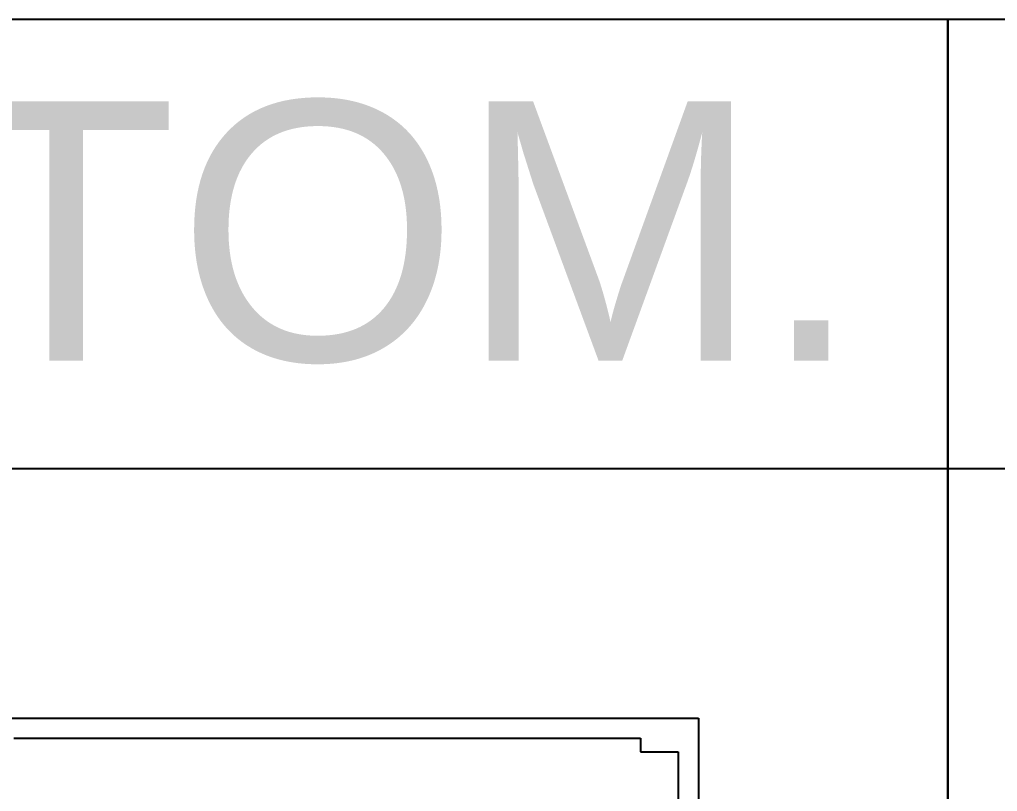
# Model space of a CAD drawing. Header units: millimetres. Extents: x 165 to 269, y 52 to 121.
# Drawn here: x 178.25 to 185.51, y 63.06 to 68.79 of the extents above; entities that cross this region are included whole.
import ezdxf

# ---------------------------------------------------------------- set-up
doc = ezdxf.new("R2010")
doc.units = ezdxf.units.MM
doc.layers.add('FAM ARQUITETURA', color=253, linetype='Continuous')
doc.styles.get("Standard").update_dxf_attribs({"font": 'arial.ttf'})

# ---------------------------------------------------------------- blocks, each defined once
blk = doc.blocks.new('FAM ARQUITETURA')
at = {"layer": 'FAM ARQUITETURA'}
for p, q in [((-0.15, 0.15), (16.08, 0.15)), ((16.08, 0.15), (16.08, -1.42)), ((11, 0), (15.65, 0)), ((15.65, 0), (15.65, -0.1)), ((15.65, -0.1), (15.93, -0.1)), ((15.93, -0.1), (15.93, -1.42))]:
    blk.add_line(p, q, dxfattribs=at)

msp = doc.modelspace()

# ---------------------------------------------------------------- linework, layer by layer
at = {"layer": 'FAM ARQUITETURA'}
for points in [[(165.1862, 65.455), (185.1417, 65.455), (185.1417, 68.7879), (165.1862, 68.7879)], [(185.1417, 65.455), (210.8746, 65.455), (210.8746, 68.7879), (185.1417, 68.7879)], [(165.1862, 65.455), (185.1417, 65.455), (185.1417, 51.9144), (165.1862, 51.9144)], [(185.1417, 65.455), (210.8746, 65.455), (210.8746, 51.9144), (185.1417, 51.9144)]]:
    msp.add_lwpolyline(points, close=True, dxfattribs=at)

# ---------------------------------------------------------------- block references
msp.add_blockref('FAM ARQUITETURA', (167.2106, 63.4535), dxfattribs=at)

# ---------------------------------------------------------------- texts
msp.add_text('ILUM.  E TOM.', height=1.925421, dxfattribs=at).set_placement((166.57, 66.2563))

doc.saveas('drawing.dxf')
